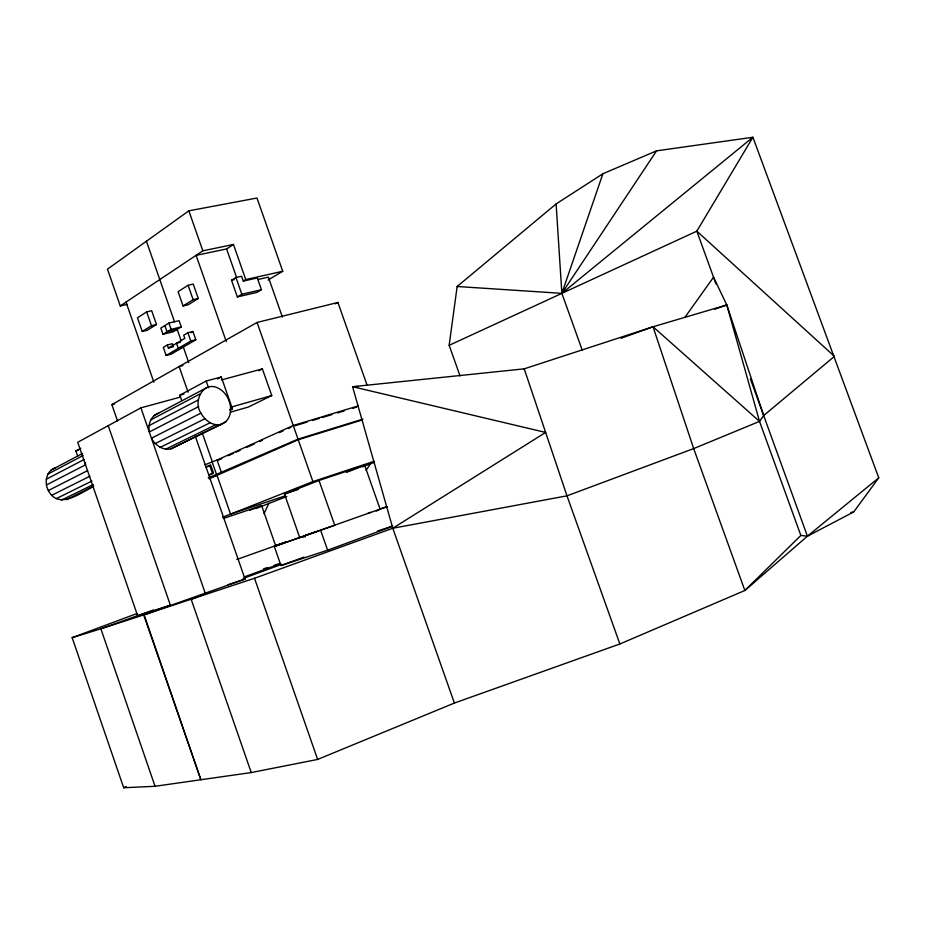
<?xml version="1.0" encoding="UTF-8"?>
<svg xmlns="http://www.w3.org/2000/svg" width="925" height="925" viewBox="0 0 925 925"><rect width="100%" height="100%" fill="white"/><g stroke="black" fill="none" stroke-linecap="round" stroke-linejoin="round"><path stroke-width="1.39" d="M460.026 375.897L449.157 345.314L457.147 286.496L556.11 203.939L602.892 173.761L656.553 150.844L752.904 137.258L878.75 477.82L853.729 511.93L807.421 536.188L744.856 590.497L619.866 643.985L454.383 703.058L317.633 759.437L251.242 772.56L155.053 786.285L123.684 787.742L72.162 637.66L136.888 613.564M200.968 413.117C192.412 400.918 204.009 379.539 219.179 388.708C231.597 395.495 236.303 418.192 221.167 424.425L170.963 448.833C162.812 450.776 155.157 445.168 151.446 438.23L200.968 413.117C204.807 420.308 212.634 426.379 221.167 424.425M198.69 406.561L149.283 431.998C147.861 424.552 150.798 415.649 158.568 413.174M93.275 486.608C80.336 493.071 58.46 510.114 48.331 490.539C44.122 482.711 46.088 470.86 55.338 467.83M602.892 173.761L561.868 293.352L582.218 350.113M264.018 513.676L268.909 503.258M656.553 150.844L561.868 293.352L457.147 286.496M366.057 470.328L370.902 463.228M684.916 317.344L713.533 277.211L726.796 304.949L763.68 415.556L759.518 421.384L693.692 448.59L566.979 495.835L392.79 528.244L254.502 578.275L143.699 614.917L200.864 779.74L144.115 614.79L245.044 579.096L195.291 436.23M878.75 477.82L807.421 536.188L800.853 535.448L744.856 590.497L693.692 448.59L653.038 326.768L524.221 368.844L352.587 386.696L392.79 528.244L454.383 703.058M763.68 415.556L834.431 356.356L696.837 231.157L449.157 345.314M268.111 280.021L282.738 271.256L256.977 198.019L188.839 210.831L107.485 269.163L120.262 305.944L127.222 304.371M120.262 305.944L202.841 250.825L233.458 244.477L245.784 279.593L243.298 281.108L241.587 276.24L235.956 277.5L231.516 280.252L237.367 296.937L256.919 292.381L261.428 289.698L257.3 277.939L243.298 281.108M226.243 341.498L196.1 255.335L226.602 248.952L233.458 244.477M146.67 311.887L137.478 317.795L142.23 331.474L147.225 330.283L156.498 324.513L151.688 310.731L146.67 311.887L151.48 325.704L142.23 331.474M188.099 285.258L178.097 291.687L183.069 305.955L188.18 304.776L198.262 298.498L193.244 284.114L188.099 285.258L193.14 299.665L183.069 305.955M392.79 528.244L545.634 432.438L352.587 386.696L358.357 386.604M168.94 323.079L160.834 328.074L162.997 334.283L173.091 331.844L181.265 326.907L179.092 320.674L168.94 323.079L171.113 329.346L162.997 334.283M237.367 296.937L241.83 294.254L261.428 289.698M167.309 344.979L163.309 347.361L166.13 355.454L171.125 354.194L195.846 339.787L192.955 331.497L187.879 332.746L183.705 335.22L184.803 338.377L168.385 348.066L167.309 344.979L172.327 343.73L173.403 346.817M190.862 332.746L192.955 331.497M166.13 355.454L190.77 341.047L195.846 339.787M117.51 420.933L111.856 404.618L257.081 322.455L337.903 302.475L366.901 384.661M170.963 448.833L225.85 421.823M66.323 499.708L93.783 486.076M108.225 425.662L170.362 605.147L137.652 615.761L77.735 442.277L140.901 407.856L180.19 397.137M335.37 303.851L337.903 302.475M77.688 456.198L75.873 450.926L80.822 448.278M181.67 400.398L179.843 395.16L206.183 381.031L221.295 376.972L232.406 408.792L229.851 410.064M376.302 511.12L380.094 509.097L364.67 465.287L319.009 480.457L284.495 494.054L299.7 537.518L305.25 536.708M217.502 378.996L221.295 376.972M51.002 470.143L82.568 453.423M153.955 415.626L208.09 386.951M47.846 474.109L83.134 455.516M150.625 419.962L199.962 393.969M46.25 479.254L84.048 459.54M149.006 425.65L198.343 399.912M258.722 370.775L262.376 368.878L271.742 395.576L248.339 407.046L230.29 412.215M46.423 484.966L85.516 464.836L85.435 462.454M48.331 490.539L87.528 470.652M51.765 495.28L89.829 476.259M155.227 443.584L204.911 418.759M123.684 787.742L126.251 786.47M56.286 498.621L91.957 481.035M160.152 447.399L210.021 422.806M61.339 500.159L93.321 484.538M165.621 449.215L215.664 424.772M204.968 464.789L217.063 460.037L293.26 425.5L358.172 405.948M217.872 460.407L221.792 458.638M228.302 455.69L233.516 453.331M236.129 452.152L240.037 450.382M246.547 447.434L254.375 443.896M259.59 441.537L262.191 440.346M279.142 432.68L283.05 430.911M288.265 428.553L290.866 427.373M206.009 466.928L210.646 464.836L213.444 472.872L208.796 474.93M208.194 477.947L298.035 439.144L362.82 419.141M209.108 478.803L298.22 439.733L362.612 419.834M222.52 517.306L312.904 481.59L374.174 461.274M249.646 510.334L261.636 505.64L275.604 545.623M346.447 472.421L364.67 465.287M255.936 508.542L286.762 496.494M362.658 466.824L374.602 462.153M243.102 578.472L280.98 564.585M143.699 614.917L170.362 605.147M300.128 537.332L274.332 546.536L280.969 565.568L304.001 557.116M280.969 565.568L327.623 550.19L392.558 526.302M153.446 609.98L100.86 628.792L72.162 637.66M244.408 576.865L280.772 563.556M620.964 338.319L653.038 326.768L726.796 304.949L759.518 421.384L800.853 535.448M714.701 309.274L726.796 304.949M274.332 546.536L387.159 506.623L380.337 508.97M236.835 559.486L286.796 541.668L274.875 545.831M316.431 531.517L305.134 535.587L316.061 531.736M368.081 513.248L370.856 512.334M299.7 537.518L334.746 525.284L319.009 480.457M223.399 518.451L261.636 505.64M284.495 494.054L298.139 489.51M285.062 495.916L230.556 514.127L217.04 475.323L209.524 477.682M263.59 568.84L267.579 567.522M274.239 565.314L278.24 563.984M377.412 531.089L392.478 526.094M227.816 584.773L245.044 579.096M144.115 614.79L100.86 628.792L155.053 786.285M208.888 475.057L211.397 474.271M206.102 467.067L209.871 465.899L212.657 473.877M294.844 425.778L307.204 422.054M312.696 420.401L319.553 418.32M322.305 417.499L331.902 414.597M337.394 412.943L344.262 410.873M352.494 408.387L356.611 407.139M75.873 450.926L78.417 450.209M230.972 407.15L271.742 395.576M229.677 409.578L232.406 408.792M179.843 395.16L183.902 394.062M221.457 379.921L262.376 368.878M111.856 404.618L114.631 403.878M182.919 365.572L179.138 366.554L188.11 392.304M168.385 348.066L172.154 347.129M180.306 342.331L176.525 343.256L178.294 348.343L183.335 347.083L188.758 362.646M171.113 329.346L181.265 326.907M151.48 325.704L156.498 324.513M193.14 299.665L198.262 298.498M257.994 279.5L268.354 277.142L282.414 317.136M245.784 279.593L282.738 271.256M231.516 280.252L234.326 279.627M850.907 512.473L853.729 511.93M653.038 326.768L759.518 421.384M715.985 283.987L696.837 231.157L752.904 137.258L561.868 293.352L556.11 203.939M750.406 378.938L807.421 536.188M619.866 643.985L566.979 495.835L524.221 368.844M257.081 322.455L298.035 439.144M298.22 439.733L312.904 481.59M226.602 248.952L236.684 277.685M235.956 277.5L241.83 294.254M320.674 530.349L327.623 550.19M188.839 210.831L202.841 250.825M206.183 381.031L208.53 387.748M187.879 332.746L190.77 341.047M146.428 241.24L174.524 321.819M181.127 340.747L177.161 329.381L167.043 331.821L164.87 325.588M217.063 460.037L221.491 472.744M254.502 578.275L317.633 759.437M202.274 432.958L212.195 461.413M212.01 461.598L216.45 474.317M126.02 302.093L153.874 382.21M140.901 407.856L205.408 593.653L191.209 599.412L251.242 772.56"/></g></svg>
